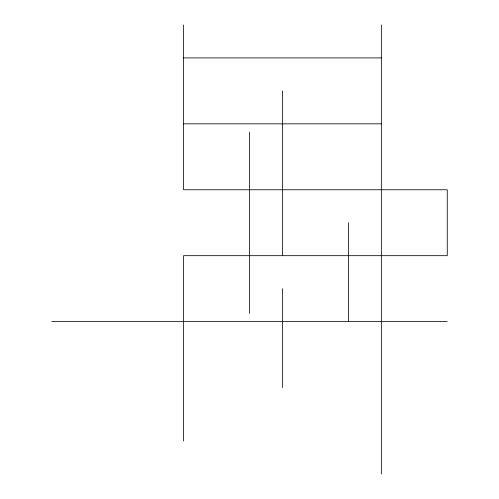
<?xml version="1.0" encoding="UTF-8"?>
<svg xmlns="http://www.w3.org/2000/svg" width="499" height="499" viewBox="0 0 499 499"><rect width="100%" height="100%" fill="white"/><g stroke="black" fill="none" stroke-linecap="round" stroke-linejoin="round"><path stroke-width="0.75" d="M183.576 57.909L381.348 57.909M183.576 123.833L381.348 123.833M51.734 321.606L447.266 321.606M381.348 24.95L381.348 474.05M348.383 222.716L348.383 321.606M282.459 90.874L282.459 255.681M282.459 288.64L282.459 387.523M249.5 132.073L249.5 313.36M183.576 24.95L183.576 189.757L447.266 189.757L447.266 255.681L183.576 255.681L183.576 441.091"/></g></svg>
